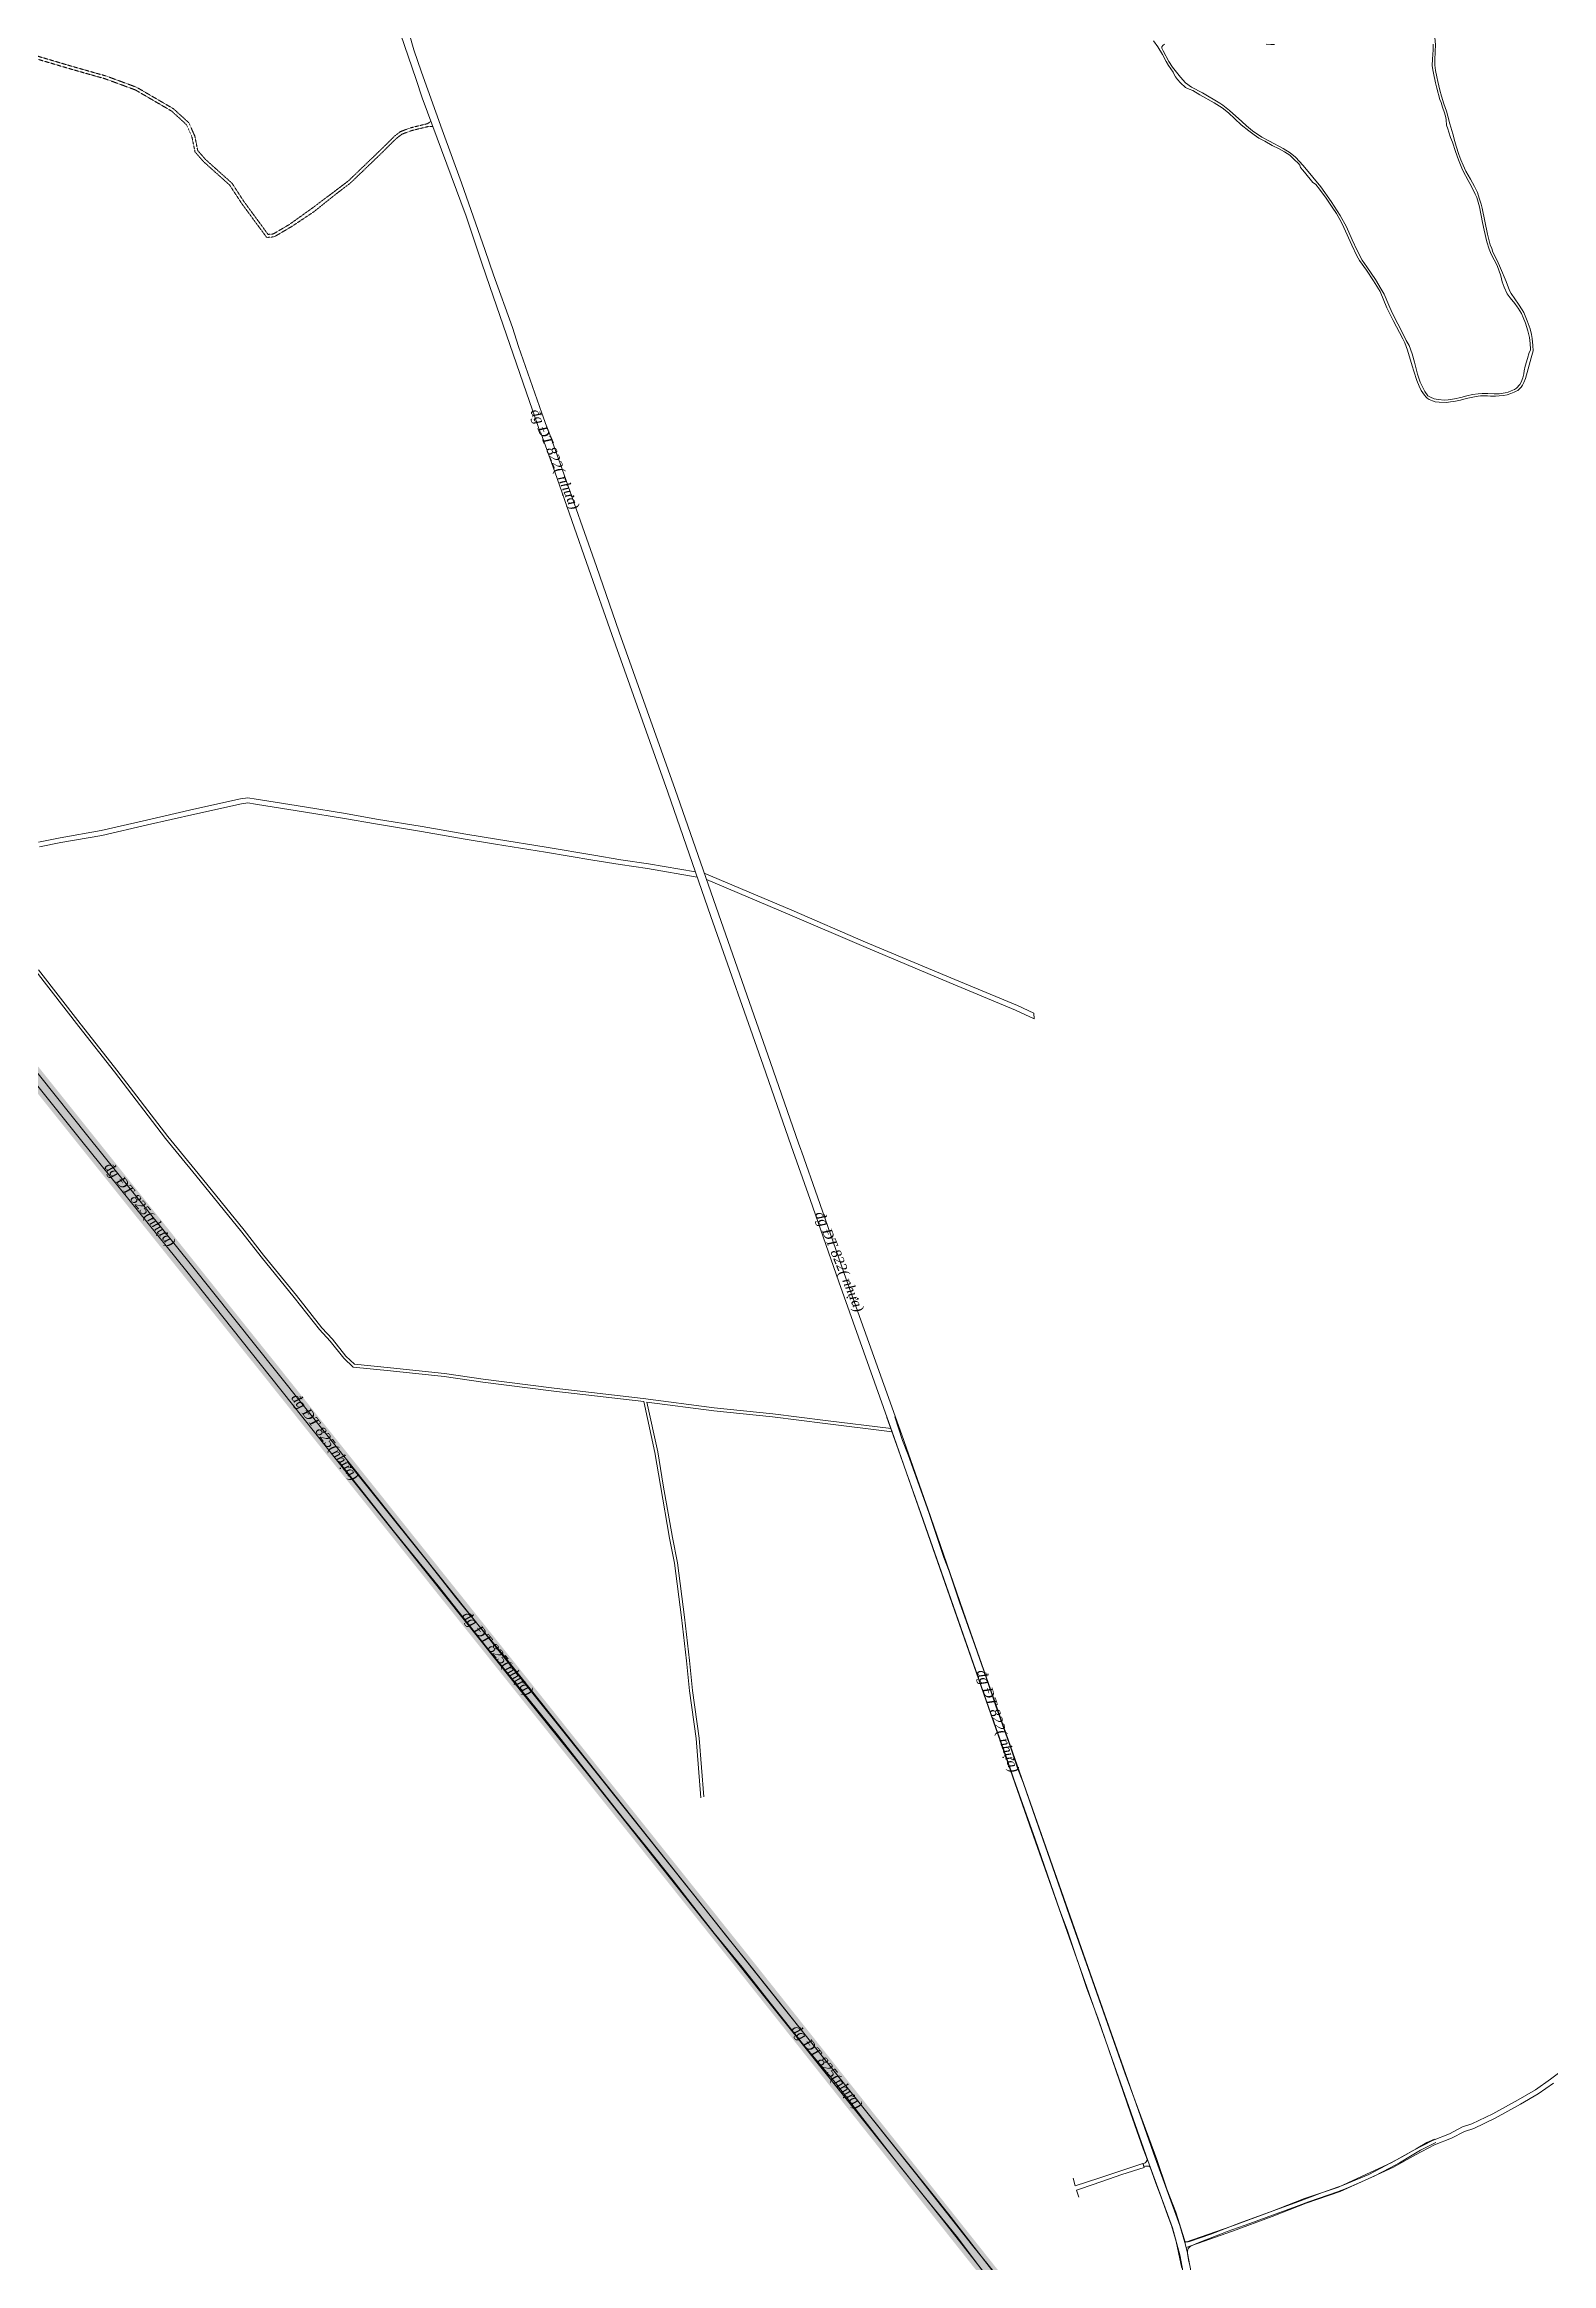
# Model space of a CAD drawing. Header units: metres. Extents: x 556238 to 587446, y 1177111 to 1219372.
# Drawn here: x 565886 to 567421, y 1210405 to 1212667 of the extents above; entities that cross this region are included whole.
import ezdxf

# ---------------------------------------------------------------- set-up
doc = ezdxf.new("R2010")
doc.units = ezdxf.units.M
doc.header["$MEASUREMENT"] = 0
doc.linetypes.add('Xr_Nen GT$0$HIDDEN', pattern=[0.375, 0.25, -0.125])
doc.linetypes.add('Xr_Nen GT$0$MON', pattern=[10, 6, -4])
doc.layers.add('DUONG GIAO THONG', color=7, linetype='Continuous')
for name, color, linetype, lineweight in [('Xr_Nen GT$0$DUONG BT-NEN BT', 38, 'Continuous', 0), ('Xr_Nen GT$0$DUONG NHUA', 38, 'Continuous', 0), ('Xr_Nen GT$0$DUONG_DA', 38, 'Xr_Nen GT$0$MON', 0), ('Xr_Nen GT$1$SONG_HO', 250, 'Continuous', 0)]:
    doc.layers.add(name, color=color, linetype=linetype, lineweight=lineweight)
doc.styles.add('Xr_Nen GT$0$ROMANC', font='romanc.shx')

# ---------------------------------------------------------------- blocks, each defined once
blk = doc.blocks.new('GT CHINH')
at = {"layer": 'DUONG GIAO THONG', "color": 9, "ltscale": 5, "const_width": 17.5}
blk.add_lwpolyline([(1523.3, 11113.1), (1207.3, 11511.5), (877.8, 11924.4), (727.6, 12112.7), (485.7, 12415), (357.8, 12576.9), (227.8, 12756.2), (97.8, 12940), (-90.2, 13206.6), (-204.7, 13370.6), (-447.3, 13714.1), (-602.7, 13936.2), (-753.3, 14149.6), (-955.9, 14437.7), (-1015, 14522.6), (-1201.5, 14745.7), (-1361.6, 14933.4), (-1543.7, 15149), (-1758.3, 15402.8), (-2015.8, 15712)], dxfattribs=at)

msp = doc.modelspace()

# ---------------------------------------------------------------- linework, layer by layer
at = {"layer": 'Xr_Nen GT$0$DUONG BT-NEN BT', "flags": 128}
for points in [[(567301.84471, 1212673.60741), (567302.66584, 1212666.26926), (567302.44721, 1212659.30458), (567302.03707, 1212650.52231), (567301.98213, 1212645.59552), (567302.52884, 1212640.21495), (567303.95077, 1212633.72541), (567305.07159, 1212628.72719), (567307.25915, 1212620.13371), (567308.89928, 1212613.82452), (567311.19586, 1212606.18637), (567313.93113, 1212598.52789), (567315.32523, 1212593.36584), (567317.37764, 1212585.72997), (567320.25033, 1212575.66469), (567322.46457, 1212567.76288), (567323.83127, 1212563.09241), (567326.56697, 1212554.54686), (567328.48038, 1212548.97515), (567330.88628, 1212543.52793), (567333.72914, 1212537.38258), (567338.24282, 1212529.36244), (567342.3191, 1212521.83947), (567345.32608, 1212515.61227), (567347.29714, 1212510.07395), (567349.10125, 1212504.01059), (567350.13987, 1212499.72248), (567353.06564, 1212486.42901), (567355.80319, 1212473.4318), (567358.3458, 1212462.29712), (567359.90387, 1212458.60987), (567361.24318, 1212454.8954), (567365.56477, 1212446.5415), (567368.87229, 1212438.73013), (567374.50679, 1212424.91668), (567378.03493, 1212415.75161), (567379.67506, 1212412.74723), (567387.38908, 1212401.82688), (567390.89154, 1212396.31933), (567392.61358, 1212393.45155), (567396.22178, 1212384.9027), (567399.12245, 1212376.82303), (567400.48929, 1212370.92358), (567401.2024, 1212367.13277), (567401.83117, 1212359.97695), (567402.02325, 1212354.50448), (567400.24655, 1212347.23937), (567397.10229, 1212336.14124), (567394.34119, 1212326.26386), (567392.56292, 1212322.00937), (567391.38745, 1212319.41465), (567390.1028, 1212317.44819), (567388.24404, 1212315.50896), (567386.4946, 1212314.14338), (567384.6905, 1212313.18745), (567382.94105, 1212312.20415), (567379.55148, 1212310.94779), (567375.7519, 1212309.63681), (567371.87028, 1212308.84473), (567367.38742, 1212308.38045), (567363.75839, 1212308.15459), (567358.78334, 1212308.12729), (567355.50322, 1212308.45503), (567353.83583, 1212308.53695), (567351.29365, 1212308.67348), (567348.61476, 1212308.45503), (567346.09998, 1212308.2092), (567340.68767, 1212307.25328), (567335.67452, 1212306.0439), (567331.49235, 1212305.08797), (567328.07538, 1212304.15935), (567323.15513, 1212303.20343), (567320.55829, 1212302.62986), (567317.9342, 1212302.27481), (567313.916, 1212301.91976), (567306.48083, 1212302.00168), (567302.41753, 1212302.52042), (567299.57481, 1212303.53095), (567296.13058, 1212304.89661), (567294.27182, 1212306.09836), (567293.12374, 1212307.16351), (567291.31964, 1212309.21196), (567288.17039, 1212314.11754), (567286.14766, 1212318.43289), (567283.71265, 1212324.04365), (567280.62233, 1212333.83375), (567278.81823, 1212339.15963), (567274.30941, 1212355.09486), (567271.42187, 1212362.62613), (567269.54157, 1212366.47119), (567259.69822, 1212385.27595), (567253.26171, 1212398.38312), (567246.17745, 1212414.7247), (567239.52488, 1212425.67031), (567232.30948, 1212436.50639), (567225.21052, 1212446.28518), (567222.63052, 1212451.22262), (567217.42671, 1212462.01503), (567209.41529, 1212480.23595), (567206.83529, 1212485.08604), (567201.67515, 1212494.21807), (567197.42877, 1212500.87864), (567191.35031, 1212509.87958), (567184.60384, 1212519.13589), (567180.88675, 1212523.81121), (567179.48737, 1212524.85984), (567177.78202, 1212525.9959), (567174.8521, 1212529.18554), (567167.41365, 1212538.46872), (567165.13976, 1212541.35249), (567164.35258, 1212543.4935), (567163.21564, 1212545.19755), (567158.71138, 1212549.4359), (567154.32899, 1212553.70809), (567148.90656, 1212557.2036), (567143.44031, 1212560.26222), (567136.1811, 1212563.71399), (567128.69155, 1212567.92547), (567122.56943, 1212571.24621), (567117.97783, 1212574.43586), (567112.55525, 1212578.71788), (567104.7616, 1212584.72157), (567091.88929, 1212596.81445), (567085.45307, 1212601.98707), (567077.3379, 1212607.01994), (567062.48154, 1212615.3143), (567055.41569, 1212619.64815), (567051.63795, 1212620.97623), (567048.14006, 1212622.79368), (567042.8933, 1212627.40712), (567039.98907, 1212630.75803), (567037.73844, 1212633.7199), (567036.31109, 1212636.02365), (567035.57001, 1212638.32739), (567032.99001, 1212641.72807), (567030.73453, 1212645.0679), (567028.37401, 1212649.18161), (567024.75097, 1212656.47674), (567019.99598, 1212664.04787), (567015.57691, 1212670.4654)], [(567300.23597, 1212666.88922), (567300.19316, 1212661.06031), (567299.65558, 1212651.62144), (567299.37759, 1212645.20582), (567299.99951, 1212640.80283), (567300.54008, 1212637.31825), (567302.77244, 1212627.49124), (567304.07536, 1212622.06655), (567307.2005, 1212610.67099), (567308.31803, 1212607.53889), (567309.9262, 1212602.8544), (567311.88071, 1212596.91068), (567313.08502, 1212592.17951), (567313.38598, 1212589.80023), (567314.05828, 1212584.33745), (567315.10475, 1212580.73279), (567316.2063, 1212577.37571), (567317.81518, 1212571.82294), (567318.95127, 1212569.49724), (567319.92111, 1212567.11613), (567323.05053, 1212557.47123), (567326.03381, 1212548.89088), (567329.49446, 1212540.5618), (567330.94992, 1212537.51301), (567335.98705, 1212528.06534), (567339.39803, 1212521.78728), (567343.20831, 1212513.97267), (567344.7855, 1212510.55049), (567347.48937, 1212501.00453), (567350.69942, 1212485.18043), (567352.17943, 1212477.50235), (567355.05726, 1212465.33731), (567357.39394, 1212457.8343), (567359.52855, 1212452.99992), (567365.4322, 1212441.28374), (567369.25674, 1212430.72923), (567370.76458, 1212424.87653), (567372.78945, 1212419.12021), (567375.55882, 1212412.32135), (567378.75303, 1212408.30336), (567383.60136, 1212402.66111), (567385.97771, 1212399.30168), (567387.00434, 1212398.04789), (567390.34112, 1212392.43412), (567392.1094, 1212388.53012), (567394.42197, 1212382.44429), (567396.90321, 1212374.69333), (567398.47156, 1212368.06469), (567399.15612, 1212361.88102), (567399.52688, 1212356.10885), (567399.38431, 1212355.05449), (567398.24351, 1212352.54683), (567396.53075, 1212346.55393), (567394.13455, 1212338.75848), (567392.87959, 1212334.14211), (567392.79411, 1212330.89352), (567391.62291, 1212326.80073), (567390.05442, 1212322.44083), (567388.51433, 1212320.07564), (567385.09193, 1212316.42811), (567383.03281, 1212315.04337), (567379.6675, 1212313.53311), (567376.64439, 1212312.45027), (567373.53581, 1212311.50983), (567367.54668, 1212310.71195), (567362.44163, 1212310.74043), (567355.96759, 1212310.91145), (567350.06409, 1212310.99689), (567346.08157, 1212310.67818), (567340.37757, 1212309.79485), (567334.47407, 1212308.45547), (567328.51335, 1212306.91673), (567322.06799, 1212305.57735), (567315.73651, 1212304.6085), (567311.86787, 1212304.29199), (567305.45091, 1212304.69094), (567301.37263, 1212305.40338), (567297.43692, 1212307.14163), (567294.92713, 1212308.56646), (567291.84694, 1212312.92636), (567287.10408, 1212322.466), (567284.42333, 1212330.53047), (567281.22256, 1212342.9801), (567278.90971, 1212351.459), (567275.91514, 1212359.86545), (567272.91987, 1212364.81845), (567269.45238, 1212372.20365), (567264.38799, 1212381.82264), (567258.58796, 1212392.97187), (567254.98361, 1212401.08647), (567250.2787, 1212412.15267), (567247.4043, 1212417.21291), (567241.65549, 1212427.19664), (567232.7052, 1212440.16926), (567227.82334, 1212446.96188), (567222.88854, 1212456.79352), (567217.82415, 1212467.55224), (567211.93421, 1212480.61852), (567205.50113, 1212492.15223), (567196.36817, 1212506.73361), (567185.96555, 1212521.45843), (567177.55526, 1212531.492), (567167.92839, 1212543.16246), (567159.94394, 1212551.86971), (567154.69703, 1212556.24613), (567147.47107, 1212560.61323), (567133.55529, 1212567.95285), (567125.84469, 1212572.01011), (567116.40021, 1212578.66598), (567110.25667, 1212583.82928), (567105.54735, 1212588.13964), (567092.86998, 1212599.16305), (567086.17131, 1212604.58693), (567082.85081, 1212606.77954), (567065.23107, 1212617.34037), (567054.02986, 1212623.00603), (567048.12708, 1212627.41783), (567042.82865, 1212633.17643), (567034.84363, 1212643.30638), (567031.13111, 1212649.14806), (567025.36989, 1212659.99163), (567023.88217, 1212662.80362), (567024.07054, 1212664.24085), (567024.84116, 1212665.69518), (567026.485, 1212667.06392)], [(567130.32769, 1212666.86632), (567134.92927, 1212666.58218), (567138.52606, 1212666.70674)], [(566933.54127, 1210492.25884), (566935.66746, 1210484.44643), (566959.67248, 1210492.39588), (567004.38598, 1210507.33371), (567005.85001, 1210503.28951), (566983.09867, 1210496.06895), (566962.77592, 1210489.04189), (566940.89153, 1210481.55664), (566937.09938, 1210480.09658), (566939.5, 1210472.90076)]]:
    msp.add_lwpolyline(points, dxfattribs=at)
at = {"layer": 'Xr_Nen GT$0$DUONG NHUA', "flags": 128}
for points in [[(566248.30164, 1212677.31131), (566264.25041, 1212630.96049), (566270.49713, 1212612.05507), (566315.11781, 1212491.7365), (566331.14992, 1212443.87101), (566339.40587, 1212419.99797), (566376.8639, 1212311.55058), (566391.04859, 1212270.62954)], [(566398.85263, 1212272.71132), (566392.43176, 1212290.82047), (566368.68356, 1212358.93996), (566362.44943, 1212378.02314), (566343.23629, 1212431.97845), (566334.47634, 1212456.56487), (566310.60602, 1212525.47748), (566290.63977, 1212579.77548), (566269.60446, 1212638.39539), (566261.98627, 1212661.04354), (566256.71363, 1212679.24569)], [(567044.12486, 1210400.51777), (567042.38598, 1210410.21413), (567038.49736, 1210427.58013), (567033.61278, 1210443.94058), (567030.11589, 1210454.05269), (567023.1224, 1210472.87654), (567017.76361, 1210487.17357), (567012.15766, 1210503.46737), (567011.34936, 1210504.21732), (567010.54121, 1210504.41918), (567008.80918, 1210504.59226), (567007.16377, 1210504.47688), (567005.98016, 1210504.13078), (567004.94097, 1210506.95738), (567006.87507, 1210507.79387), (567008.08751, 1210509.00524), (567009.01125, 1210510.59162), (567009.06876, 1210511.29438), (567007.96721, 1210514.48021), (567004.95281, 1210522.27096), (566991.83077, 1210558.83765), (566966.01352, 1210633.7879), (566958.62886, 1210655.69621), (566947.45548, 1210685.42595), (566927.29799, 1210745.34258), (566920.10256, 1210765.14613), (566894.76837, 1210837.60854), (566873.0862, 1210898.99873), (566864.52763, 1210924.00442), (566850.44489, 1210963.65784), (566826.5215, 1211032.02563), (566806.54182, 1211089.31422), (566778.6429, 1211168.91057), (566751.90305, 1211244.68103), (566743.73779, 1211267.27469)], [(566861.98731, 1210370.20867), (566814.78357, 1210433.09782), (566783.6101, 1210471.43997), (566756.04526, 1210505.71958), (566719.20319, 1210552.9219), (566691.35679, 1210589.57939), (566659.13228, 1210627.70744), (566624.79757, 1210670.92464), (566596.22893, 1210707.29667), (566567.85194, 1210741.7959), (566543.5177, 1210773.30316), (566526.18937, 1210795.6946), (566499.24231, 1210829.2015), (566476.07584, 1210857.76582), (566442.79616, 1210900.02644), (566408.16447, 1210944.13028), (566392.15033, 1210963.89853), (566336.43812, 1211033.02471), (566286.75813, 1211095.84993), (566242.0726, 1211150.74838), (566193.70451, 1211212.08865), (566185.15594, 1211222.88187)], [(566193.90516, 1211222.52462), (566217.7131, 1211193.11359), (566244.89149, 1211159.10198), (566274.36161, 1211122.53778), (566304.46378, 1211084.18953), (566325.8203, 1211058.10769), (566352.93989, 1211025.56978), (566485.36734, 1210858.64915), (566508.86817, 1210829.16678), (566547.1152, 1210781.09142), (566579.14234, 1210740.74514), (566601.47469, 1210712.63268), (566633.50683, 1210672.64461), (566657.7162, 1210641.73258), (566772.83901, 1210497.47939), (566831.14777, 1210423.72692), (566880.35854, 1210362.96124)]]:
    msp.add_lwpolyline(points, dxfattribs=at)
at = {"layer": 'Xr_Nen GT$0$DUONG NHUA'}
for points in [[(565205.44746, 1212547.37159), (565237.04461, 1212502.56202), (565339.45156, 1212358.32258), (565421.39146, 1212242.81706), (565492.59911, 1212140.74744), (565582.14562, 1212014.48134), (565655.50743, 1211910.23989), (565691.90576, 1211858.06439), (565757.82475, 1211770.92687), (565830.93218, 1211677.74576), (565929.79428, 1211554.10309), (566035.58675, 1211422.76386), (566122.31877, 1211313.71035), (566201.41992, 1211214.49177), (566284.81143, 1211109.76071), (566383.20665, 1210986.10343), (566447.77803, 1210905.81603), (566544.04123, 1210784.77657), (566621.70972, 1210686.76046), (566717.96018, 1210566.21901), (566790.86498, 1210475.15031), (566806.84701, 1210455.23686), (566863.3282, 1210382.60006)], [(567045.61128, 1210396.04186), (567042.39619, 1210414.22393), (567034.76513, 1210441.68797), (567009.65233, 1210510.3536), (566945.3101, 1210692.83923), (566889.19807, 1210852.37938), (566751.35379, 1211247.05827), (566694.7526, 1211405.62598), (566665.73172, 1211489.54415), (566646.38289, 1211544.18555), (566617.84727, 1211626.63883), (566564.63921, 1211777.87776), (566520.62847, 1211904.71806), (566463.54841, 1212065.2287), (566440.32986, 1212132.07316), (566405.51192, 1212231.0886), (566391.24942, 1212270.68312)], [(566399.0057, 1212272.75215), (566413.04699, 1212233.77126), (566447.88081, 1212134.71179), (566471.0934, 1212067.88134), (566528.17545, 1211907.3687), (566572.19016, 1211780.51639), (566625.3982, 1211629.27347), (566653.93184, 1211546.82819), (566656.12793, 1211540.62505), (566657.13166, 1211537.79217), (566673.28067, 1211492.18679), (566702.29958, 1211408.27663), (566758.89479, 1211249.72093), (566783.78897, 1211179.21118), (566785.10823, 1211175.41071), (566824.68098, 1211061.38982), (566896.74702, 1210855.02403), (566952.85508, 1210695.49589), (567017.17942, 1210513.05629), (567042.38558, 1210444.13649), (567047.26386, 1210426.58015), (567048.60457, 1210421.75386), (567050.2049, 1210415.99413), (567053.71576, 1210396.13769)], [(566857.01535, 1210377.68882), (566800.57004, 1210450.27954), (566784.62388, 1210470.14691), (566711.7131, 1210561.22362), (566615.45068, 1210681.7811), (566537.77621, 1210779.80322), (566441.53095, 1210900.82064), (566376.96156, 1210981.10804), (566278.55438, 1211104.77935), (566195.16486, 1211209.5084), (566116.06172, 1211308.72899), (566029.34165, 1211417.76648), (565923.55715, 1211549.09769), (565824.66315, 1211672.78043)], [(567422.85992, 1210589.16185), (567407.34785, 1210578.13182), (567389.32693, 1210567.7509), (567363.48867, 1210553.33128), (567341.60853, 1210542.92696), (567332.23386, 1210539.82794), (567319.11069, 1210532.99006), (567301.82936, 1210526.12453), (567282.20696, 1210516.21148), (567259.86787, 1210503.37681), (567234.63949, 1210491.77807), (567205.64003, 1210478.61604), (567171.04102, 1210466.75465), (567136.22623, 1210453.35813), (567096.01068, 1210438.38138), (567048.60457, 1210421.75386), (567047.26386, 1210426.58015), (567094.31074, 1210443.08259), (567134.45624, 1210458.03352), (567169.33307, 1210471.45388), (567203.792, 1210483.26763), (567232.56324, 1210496.32425), (567257.57343, 1210507.82356), (567279.83242, 1210520.61243), (567299.77515, 1210530.68665), (567317.02647, 1210537.54226), (567330.28177, 1210544.4478), (567339.7425, 1210547.57459), (567361.19422, 1210557.77603), (567386.86029, 1210572.10009), (567404.64491, 1210582.34363), (567419.92261, 1210593.20628), (567435.77542, 1210604.9623)]]:
    msp.add_lwpolyline(points, dxfattribs=at)
for points in [[(566751.76091, 1211268.00351), (566759.87095, 1211244.08316), (566765.57523, 1211229.22659), (566786.47979, 1211170.4753), (566801.96877, 1211124.62572), (566807.28033, 1211110.85911), (566817.82779, 1211079.15109), (566833.79456, 1211034.49475), (566838.5203, 1211020.88287), (566844.30235, 1211004.4725), (566854.81728, 1210973.17202), (566869.81849, 1210931.41509), (566877.01592, 1210910.23523), (566882.65213, 1210895.43341), (566895.38515, 1210858.11383), (566912.54323, 1210809.52222), (566929.74412, 1210759.6628), (566948.95205, 1210705.95788), (566986.34668, 1210599.63755), (567004.82908, 1210548.97268), (567018.82435, 1210511.28983), (567029.06329, 1210481.15329), (567038.12104, 1210457.48934), (567046.97358, 1210429.27434), (567047.47976, 1210428.08808, 0.2810120877), (567052.01427, 1210427.77868), (567073.98072, 1210435.22385), (567103.74367, 1210446.71917), (567162.50039, 1210468.22266), (567187.53889, 1210477.59693), (567208.75855, 1210485.13752), (567234.69625, 1210496.06917), (567268.82475, 1210514.10629), (567282.82501, 1210522.22405), (567293.80617, 1210528.50799), (567301.51134, 1210532.03059)], [(567303.11052, 1210528.76218), (567297.00466, 1210525.60278), (567287.5185, 1210520.77288), (567277.26929, 1210514.70827), (567265.94207, 1210507.97041), (567255.68715, 1210502.39136), (567240.79811, 1210494.76708), (567224.08956, 1210487.15411), (567211.56788, 1210481.76063), (567202.90186, 1210478.38513), (567173.3601, 1210468.01933), (567160.68701, 1210463.40465), (567136.62335, 1210454.54574), (567113.38124, 1210446.14149), (567090.6252, 1210437.81358), (567083.55535, 1210435.30937), (567068.7047, 1210429.45843), (567059.23938, 1210425.59282), (567053.98091, 1210423.41614, 0.2359889035), (567050.29993, 1210419.17522, 0.1181752617), (567050.50343, 1210413.61452), (567051.19499, 1210409.18701), (567052.31681, 1210403.17708)]]:
    msp.add_lwpolyline(points, format="xyb", dxfattribs=at)
at = {"layer": 'Xr_Nen GT$0$DUONG_DA', "linetype": 'Xr_Nen GT$0$HIDDEN', "flags": 128}
for points in [[(565194.96637, 1212559.77816), (565249.18482, 1212566.42736), (565280.64896, 1212572.67567), (565302.93071, 1212577.94833), (565343.10468, 1212589.10891), (565367.49716, 1212594.61213), (565395.57887, 1212598.53621), (565401.52229, 1212599.35527), (565411.29078, 1212597.27871), (565419.69886, 1212591.31877), (565429.67588, 1212590.76496), (565477.65232, 1212599.14379), (565551.12572, 1212617.57547), (565591.27851, 1212627.75549), (565628.22012, 1212638.56242), (565649.92978, 1212642.30901), (565682.39224, 1212644.66784), (565708.87645, 1212644.47186), (565736.38456, 1212645.25154), (565751.43059, 1212647.53504), (565765.75978, 1212657.41925), (565776.06302, 1212663.27283), (565788.28822, 1212664.90147), (565831.5472, 1212660.18643), (565869.35672, 1212657.44734), (565913.7852, 1212644.28752), (565948.31633, 1212634.48608), (565979.51119, 1212623.00268), (566016.99031, 1212601.126), (566032.84731, 1212586.64324), (566038.7236, 1212573.48384), (566041.81145, 1212558.44338), (566049.91541, 1212549.21677), (566076.65811, 1212525.22441), (566088.90262, 1212506.44982), (566113.46949, 1212473.04065), (566118.75724, 1212473.52094), (566134.9436, 1212483.05056), (566158.0794, 1212499.56569), (566181.74796, 1212517.30883), (566195.23019, 1212527.55057), (566226.45218, 1212557.5621), (566242.30792, 1212573.21965), (566248.21413, 1212577.76614), (566258.22445, 1212581.54602), (566275.68422, 1212585.84925), (566279.32679, 1212588.24609)], [(565195.33155, 1212556.80047), (565249.66023, 1212563.46319), (565281.28676, 1212569.74374), (565303.6779, 1212575.0423), (565343.83675, 1212586.19867), (565368.0358, 1212591.65825), (565395.99125, 1212595.56468), (565401.41189, 1212596.31171), (565410.06119, 1212594.47306), (565418.66935, 1212588.3713), (565429.85311, 1212587.75051), (565478.27619, 1212596.20734), (565551.85934, 1212614.66655), (565592.06857, 1212624.86087), (565628.89856, 1212635.63515), (565650.29446, 1212639.3276), (565682.49001, 1212641.66703), (565708.90786, 1212641.47154), (565736.65314, 1212642.25795), (565752.56462, 1212644.67279), (565767.35549, 1212654.87547), (565777.03759, 1212660.37616), (565788.32429, 1212661.87977), (565831.2762, 1212657.1982), (565868.81607, 1212654.47864), (565912.94958, 1212641.4062), (565947.38722, 1212631.63129), (565978.22697, 1212620.27862), (566015.20259, 1212598.69582), (566030.36279, 1212584.84949), (566035.85077, 1212572.55968), (566039.03267, 1212557.06109), (566047.77918, 1212547.10292), (566074.36092, 1212523.25497), (566086.43582, 1212504.74045), (566112.05526, 1212469.89984), (566119.69911, 1212470.59415), (566137.54491, 1212481.10075), (566159.91815, 1212496.00331), (566183.47594, 1212514.85405), (566197.1836, 1212525.26703), (566228.54574, 1212555.41328), (566244.28434, 1212570.95515), (566249.69089, 1212575.11701), (566259.11646, 1212578.67609), (566276.90264, 1212583.05978), (566281.2983, 1212582.92998)]]:
    msp.add_lwpolyline(points, dxfattribs=at)
at = {"layer": 'Xr_Nen GT$1$SONG_HO'}
for points in [[(565879.44089, 1211853.71041), (565901.52949, 1211858.25745), (565943.26158, 1211865.492), (565989.55022, 1211876.15047), (566037.75462, 1211887.28007), (566085.33647, 1211897.73736), (566092.6969, 1211898.94578), (566101.3474, 1211897.47955), (566120.59973, 1211894.44927), (566150.40916, 1211889.5541), (566192.15037, 1211882.78962), (566223.79068, 1211877.20204), (566270.55651, 1211869.51125), (566315.03283, 1211861.82416), (566345.96843, 1211856.69924), (566396.86919, 1211848.53926), (566445.25449, 1211840.38255), (566472.733, 1211835.72914), (566500.82307, 1211831.75605), (566548.81019, 1211823.49636)], [(565879.44089, 1211853.71041), (565901.52949, 1211858.25745), (565943.26158, 1211865.492), (565989.55022, 1211876.15047), (566037.75462, 1211887.28007), (566085.33647, 1211897.73736), (566092.6969, 1211898.94578), (566101.3474, 1211897.47955), (566120.59973, 1211894.44927), (566150.40916, 1211889.5541), (566192.15037, 1211882.78962), (566223.79068, 1211877.20204), (566270.55651, 1211869.51125), (566315.03283, 1211861.82416), (566345.96843, 1211856.69924), (566396.86919, 1211848.53926), (566445.25449, 1211840.38255), (566472.733, 1211835.72914), (566500.82307, 1211831.75605), (566548.81019, 1211823.49636)], [(565879.44089, 1211853.71041), (565901.52949, 1211858.25745), (565943.26158, 1211865.492), (565989.55022, 1211876.15047), (566037.75462, 1211887.28007), (566085.33647, 1211897.73736), (566092.6969, 1211898.94578), (566101.3474, 1211897.47955), (566120.59973, 1211894.44927), (566150.40916, 1211889.5541), (566192.15037, 1211882.78962), (566223.79068, 1211877.20204), (566270.55651, 1211869.51125), (566315.03283, 1211861.82416), (566345.96843, 1211856.69924), (566396.86919, 1211848.53926), (566445.25449, 1211840.38255), (566472.733, 1211835.72914), (566500.82307, 1211831.75605), (566548.81019, 1211823.49636)], [(565880.49049, 1211848.82284), (565902.46106, 1211853.34618), (565944.24916, 1211860.59059), (565990.67385, 1211871.27871), (566038.85424, 1211882.40238), (566086.27804, 1211892.82607), (566092.68428, 1211893.87689), (566100.54129, 1211892.54662), (566119.80562, 1211889.5143), (566149.60505, 1211884.62115), (566191.31628, 1211877.86075), (566222.95059, 1211872.27319), (566269.72441, 1211864.58238), (566314.19873, 1211856.8953), (566345.16432, 1211851.7663), (566396.05708, 1211843.60635), (566444.4224, 1211835.45368), (566471.96486, 1211830.78811), (566500.04894, 1211826.81704), (566550.68236, 1211818.10086)], [(565880.49049, 1211848.82284), (565902.46106, 1211853.34618), (565944.24916, 1211860.59059), (565990.67385, 1211871.27871), (566038.85424, 1211882.40238), (566086.27804, 1211892.82607), (566092.68428, 1211893.87689), (566100.54129, 1211892.54662), (566119.80562, 1211889.5143), (566149.60505, 1211884.62115), (566191.31628, 1211877.86075), (566222.95059, 1211872.27319), (566269.72441, 1211864.58238), (566314.19873, 1211856.8953), (566345.16432, 1211851.7663), (566396.05708, 1211843.60635), (566444.4224, 1211835.45368), (566471.96486, 1211830.78811), (566500.04894, 1211826.81704), (566550.68236, 1211818.10086)], [(565880.49049, 1211848.82284), (565902.46106, 1211853.34618), (565944.24916, 1211860.59059), (565990.67385, 1211871.27871), (566038.85424, 1211882.40238), (566086.27804, 1211892.82607), (566092.68428, 1211893.87689), (566100.54129, 1211892.54662), (566119.80562, 1211889.5143), (566149.60505, 1211884.62115), (566191.31628, 1211877.86075), (566222.95059, 1211872.27319), (566269.72441, 1211864.58238), (566314.19873, 1211856.8953), (566345.16432, 1211851.7663), (566396.05708, 1211843.60635), (566444.4224, 1211835.45368), (566471.96486, 1211830.78811), (566500.04894, 1211826.81704), (566550.68236, 1211818.10086)], [(566559.95756, 1211815.77127), (566644.91237, 1211779.65453), (566720.18465, 1211747.3151), (566807.13415, 1211710.85249), (566874.77334, 1211682.64619), (566893.78021, 1211673.79479), (566893.52629, 1211679.4282), (566876.7903, 1211687.22018), (566809.06321, 1211715.4647), (566722.13769, 1211751.91724), (566646.87739, 1211784.25065), (566557.7469, 1211822.1424)], [(566559.95756, 1211815.77127), (566644.91237, 1211779.65453), (566720.18465, 1211747.3151), (566807.13415, 1211710.85249), (566874.77334, 1211682.64619), (566893.78021, 1211673.79479), (566893.52629, 1211679.4282), (566876.7903, 1211687.22018), (566809.06321, 1211715.4647), (566722.13769, 1211751.91724), (566646.87739, 1211784.25065), (566557.7469, 1211822.1424)], [(566559.95756, 1211815.77127), (566644.91237, 1211779.65453), (566720.18465, 1211747.3151), (566807.13415, 1211710.85249), (566874.77334, 1211682.64619), (566893.78021, 1211673.79479), (566893.52629, 1211679.4282), (566876.7903, 1211687.22018), (566809.06321, 1211715.4647), (566722.13769, 1211751.91724), (566646.87739, 1211784.25065), (566557.7469, 1211822.1424)], [(565877.22032, 1211721.94709), (565920.63709, 1211665.72802), (565956.86365, 1211619.6507), (566008.97179, 1211551.87049), (566039.83042, 1211514.20174), (566086.83545, 1211456.38312), (566106.29931, 1211431.08009), (566140.14434, 1211389.80669), (566165.92203, 1211356.94258), (566176.71345, 1211345.18424), (566190.52266, 1211327.97256), (566200.26077, 1211318.80929), (566238.00134, 1211315.05917), (566292.92302, 1211309.21475), (566332.24413, 1211303.40514), (566404.63869, 1211294.20495), (566496.0756, 1211283.57569), (566507.42909, 1211231.71258), (566513.04814, 1211198.05983), (566522.53084, 1211144.50475), (566527.56623, 1211118.9757), (566534.63019, 1211063.70601), (566539.62518, 1211019.52008), (566542.85513, 1210988.82965), (566549.64126, 1210940.43317), (566554.41135, 1210879.78234)], [(565877.22032, 1211721.94709), (565920.63709, 1211665.72802), (565956.86365, 1211619.6507), (566008.97179, 1211551.87049), (566039.83042, 1211514.20174), (566086.83545, 1211456.38312), (566106.29931, 1211431.08009), (566140.14434, 1211389.80669), (566165.92203, 1211356.94258), (566176.71345, 1211345.18424), (566190.52266, 1211327.97256), (566200.26077, 1211318.80929), (566238.00134, 1211315.05917), (566292.92302, 1211309.21475), (566332.24413, 1211303.40514), (566404.63869, 1211294.20495), (566496.0756, 1211283.57569), (566507.42909, 1211231.71258), (566513.04814, 1211198.05983), (566522.53084, 1211144.50475), (566527.56623, 1211118.9757), (566534.63019, 1211063.70601), (566539.62518, 1211019.52008), (566542.85513, 1210988.82965), (566549.64126, 1210940.43317), (566554.41135, 1210879.78234)], [(565877.22032, 1211721.94709), (565920.63709, 1211665.72802), (565956.86365, 1211619.6507), (566008.97179, 1211551.87049), (566039.83042, 1211514.20174), (566086.83545, 1211456.38312), (566106.29931, 1211431.08009), (566140.14434, 1211389.80669), (566165.92203, 1211356.94258), (566176.71345, 1211345.18424), (566190.52266, 1211327.97256), (566200.26077, 1211318.80929), (566238.00134, 1211315.05917), (566292.92302, 1211309.21475), (566332.24413, 1211303.40514), (566404.63869, 1211294.20495), (566496.0756, 1211283.57569), (566507.42909, 1211231.71258), (566513.04814, 1211198.05983), (566522.53084, 1211144.50475), (566527.56623, 1211118.9757), (566534.63019, 1211063.70601), (566539.62518, 1211019.52008), (566542.85513, 1210988.82965), (566549.64126, 1210940.43317), (566554.41135, 1210879.78234)], [(566748.11408, 1211256.13538), (566681.28284, 1211264.32193), (566627.51721, 1211271.07127), (566567.7594, 1211277.23166), (566495.39053, 1211286.70572), (566405.00002, 1211297.18141), (566332.65344, 1211306.37748), (566293.30035, 1211312.19117), (566238.3087, 1211318.04377), (566201.57366, 1211321.69341), (566192.73126, 1211330.01263), (566178.98982, 1211347.13816), (566168.21037, 1211358.88447), (566142.48451, 1211391.68247), (566108.64745, 1211432.94585), (566089.18758, 1211458.24286), (566042.15464, 1211516.09754), (566011.32193, 1211553.73624), (565959.23173, 1211621.49241), (565923.33007, 1211667.15502), (565923.00816, 1211667.56473), (565921.86505, 1211669.02926), (565879.60633, 1211723.76276)], [(566748.11408, 1211256.13538), (566681.28284, 1211264.32193), (566627.51721, 1211271.07127), (566567.7594, 1211277.23166), (566495.39053, 1211286.70572), (566405.00002, 1211297.18141), (566332.65344, 1211306.37748), (566293.30035, 1211312.19117), (566238.3087, 1211318.04377), (566201.57366, 1211321.69341), (566192.73126, 1211330.01263), (566178.98982, 1211347.13816), (566168.21037, 1211358.88447), (566142.48451, 1211391.68247), (566108.64745, 1211432.94585), (566089.18758, 1211458.24286), (566042.15464, 1211516.09754), (566011.32193, 1211553.73624), (565959.23173, 1211621.49241), (565923.33007, 1211667.15502), (565923.00816, 1211667.56473), (565921.86505, 1211669.02926), (565879.60633, 1211723.76276)], [(566748.11408, 1211256.13538), (566681.28284, 1211264.32193), (566627.51721, 1211271.07127), (566567.7594, 1211277.23166), (566495.39053, 1211286.70572), (566405.00002, 1211297.18141), (566332.65344, 1211306.37748), (566293.30035, 1211312.19117), (566238.3087, 1211318.04377), (566201.57366, 1211321.69341), (566192.73126, 1211330.01263), (566178.98982, 1211347.13816), (566168.21037, 1211358.88447), (566142.48451, 1211391.68247), (566108.64745, 1211432.94585), (566089.18758, 1211458.24286), (566042.15464, 1211516.09754), (566011.32193, 1211553.73624), (565959.23173, 1211621.49241), (565923.33007, 1211667.15502), (565923.00816, 1211667.56473), (565921.86505, 1211669.02926), (565879.60633, 1211723.76276)], [(566749.24197, 1211252.97525), (566680.91351, 1211261.34549), (566627.17587, 1211268.09076), (566567.41006, 1211274.25317), (566499.23292, 1211283.17691), (566510.37587, 1211232.28112), (566516.00477, 1211198.56836), (566525.47958, 1211145.05729), (566530.52879, 1211119.45623), (566537.60845, 1211064.06452), (566542.60735, 1211019.84459), (566545.83339, 1210989.19416), (566552.62343, 1210940.75968), (566557.34605, 1210880.72084)], [(566749.24197, 1211252.97525), (566680.91351, 1211261.34549), (566627.17587, 1211268.09076), (566567.41006, 1211274.25317), (566499.23292, 1211283.17691), (566510.37587, 1211232.28112), (566516.00477, 1211198.56836), (566525.47958, 1211145.05729), (566530.52879, 1211119.45623), (566537.60845, 1211064.06452), (566542.60735, 1211019.84459), (566545.83339, 1210989.19416), (566552.62343, 1210940.75968), (566557.34605, 1210880.72084)], [(566749.24197, 1211252.97525), (566680.91351, 1211261.34549), (566627.17587, 1211268.09076), (566567.41006, 1211274.25317), (566499.23292, 1211283.17691), (566510.37587, 1211232.28112), (566516.00477, 1211198.56836), (566525.47958, 1211145.05729), (566530.52879, 1211119.45623), (566537.60845, 1211064.06452), (566542.60735, 1211019.84459), (566545.83339, 1210989.19416), (566552.62343, 1210940.75968), (566557.34605, 1210880.72084)]]:
    msp.add_lwpolyline(points, dxfattribs=at)

# ---------------------------------------------------------------- texts
at = {"layer": 'Xr_Nen GT$0$DUONG NHUA', "char_height": 5, "width": 163.3196598, "attachment_point": 1, "style": 'Xr_Nen GT$0$ROMANC'}
for s, insert, rotation in [('\\pi28.85161,t58.85161;{\\fTimes New Roman|b0|i1|c0|p18;\\H2x;đg ĐT 822( nhựa)}', (566378.9051, 1212323.36122), 292.26649728), ('\\pi30.69732,t60.69732;{\\fTimes New Roman|b0|i1|c0|p18;\\H2x;đg ĐT 825(nhựa)}', (565934.5399, 1211552.79887), 309.00935051), ('\\pi28.85161,t58.85161;{\\fTimes New Roman|b0|i1|c0|p18;\\H2x;đg ĐT 822( nhựa)}', (566668.66466, 1211505.57265), 292.26649728), ('\\pi30.69732,t60.69732;{\\fTimes New Roman|b0|i1|c0|p18;\\H2x;đg ĐT 825(nhựa)}', (566126.2759, 1211318.04309), 306.30679), ('\\pi30.69732,t60.69732;{\\fTimes New Roman|b0|i1|c0|p18;\\H2x;đg ĐT 825(nhựa)}', (566298.85201, 1211095.2521), 309.00935051), ('\\pi28.85161,t58.85161;{\\fTimes New Roman|b0|i1|c0|p18;\\H2x;đg ĐT 822( nhựa)}', (566835.6201, 1211039.15261), 288.28742861), ('\\pi30.69732,t60.69732;{\\fTimes New Roman|b0|i1|c0|p18;\\H2x;đg ĐT 825(nhựa)}', (566634.41841, 1210673.97252), 309.00935051)]:
    msp.add_mtext(s, dxfattribs=dict(at, insert=insert, rotation=rotation))

# ---------------------------------------------------------------- next in the draw order: block references
at = {"layer": 'DUONG GIAO THONG'}
msp.add_blockref('GT CHINH', (565391.56753, 1199198.47471), dxfattribs=at)

doc.saveas('drawing.dxf')
